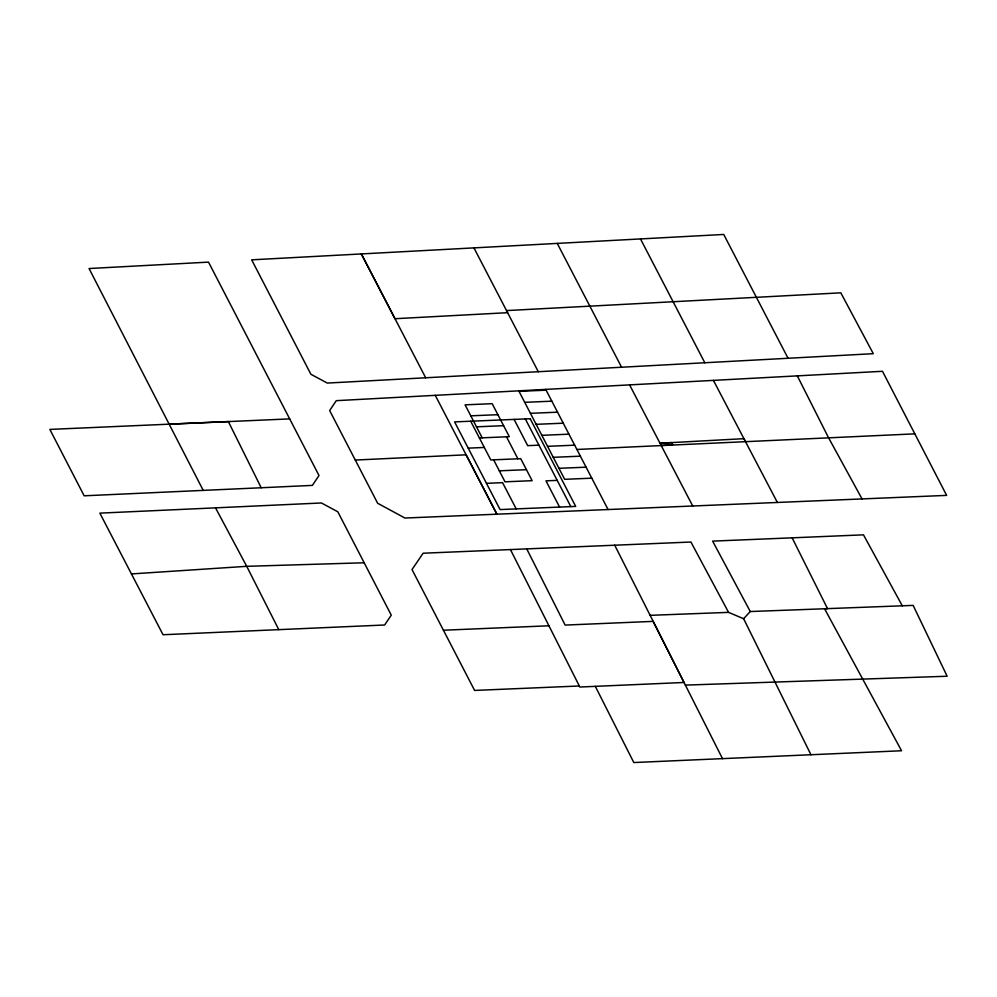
<?xml version="1.0" encoding="UTF-8"?>
<svg xmlns="http://www.w3.org/2000/svg" width="997" height="997" viewBox="0 0 997 997"><rect width="100%" height="100%" fill="white"/><g stroke="black" fill="none" stroke-linecap="round" stroke-linejoin="round"><path stroke-width="1.5" d="M810.972 754.766L743.625 618.726L750.267 611.535L827.547 608.656L792.129 537.832L712.631 541.122L750.267 611.535M131.442 573.936L246.733 566.321L364.179 562.769M506.513 310.59L840.82 292.831L873.297 353.686L327.315 383.072L310.902 374.274L251.668 259.831L723.722 234.457L788.066 358.284M507.598 312.684L394.986 318.716L361.35 253.936L425.682 377.763M545.72 389.391L336.276 400.669L329.646 410.54L377.651 503.261L404.932 518.041L946.639 495.384L882.482 371.295L545.72 389.391L608.07 509.542M661.136 445.41L672.626 444.836L671.43 442.581L659.989 443.229L743.936 438.68L777.386 502.476M576.889 449.473L914.797 433.857M355.306 460.053L466.098 454.806L496.917 514.203L435.278 395.348M261.202 487.757L312.385 485.389L319.003 475.519L208.523 262.124L89.057 268.529L203.226 490.387L261.202 487.757L228.363 421.594L169.154 424.161M203.226 490.387L84.159 495.808L49.85 429.408L289.691 418.89M215.514 507.859L321.445 502.974L337.809 511.797L391.273 615.161L384.643 624.994L163.047 634.74L99.85 513.131L215.514 507.859L246.733 566.321L278.774 629.643M546.132 390.188L519.013 391.323L564.676 479.32L591.794 478.174M524.721 402.327L551.84 401.18M470.783 415.824L497.889 414.69M530.429 413.319L557.547 412.185M476.491 426.828L503.597 425.682M536.137 424.323L563.255 423.189M479.383 437.945L509.305 436.686L492.182 403.685L465.076 404.832L482.199 437.82M541.845 435.315L568.963 434.181M468.216 448.139L484.318 447.466M538.941 445.173L527.7 445.647L514.078 419.401M547.552 446.32L574.671 445.185M553.26 457.324L580.379 456.177M499.323 470.821L526.428 469.687M558.968 468.316L586.086 467.182M486.474 483.333L502.588 482.66L516.209 508.906M557.211 480.367L545.97 480.841L559.591 507.087M743.625 618.726L728.57 612.37L690.933 542.032L423.127 553.223L412.01 569.561L474.609 690.435L579.307 685.986M792.129 537.832L863.477 534.841L902.297 605.802M443.428 630.229L548.898 625.78M650.131 615.336L728.57 612.37M685.35 685.113L947.15 676.24L913.14 605.391L824.556 608.743L901.55 750.753L633.805 762.543L595.334 686.372M862.044 498.936L828.333 437.322L797.313 375.869M713.428 380.393L745.32 441.31M629.606 384.917L692.728 506.015M640.485 238.919L704.817 362.758M557.248 243.393L621.58 367.22M473.949 247.892L538.293 371.719M525.319 418.927L570.82 506.613M506.488 436.811L517.904 458.807M493.615 459.816L505.03 481.825L532.136 480.679L520.721 458.682L490.798 459.941L470.696 421.22M614.725 545.222L722.501 758.642M526.728 548.873L565.137 625.082L653.135 621.38L684.029 682.471L579.855 687.033L510.427 549.546M530.192 418.728L454.595 421.893L500.095 509.579L575.693 506.401L530.192 418.728"/></g></svg>
